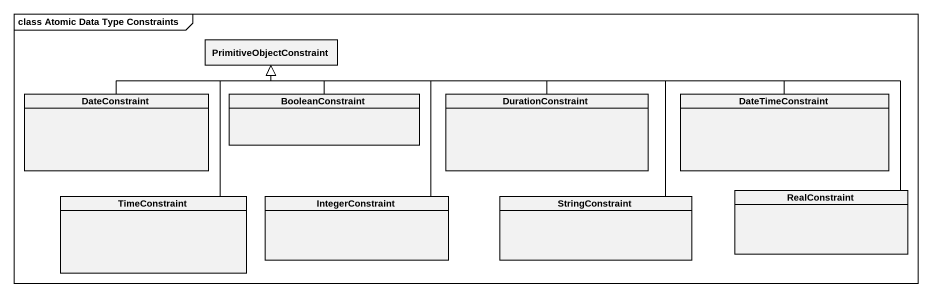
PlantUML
@startuml
mainframe class Atomic Data Type Constraints
hide circle
hide empty members
class PrimitiveObjectConstraint
class DateConstraint
class BooleanConstraint
class DurationConstraint
class DateTimeConstraint
class TimeConstraint
class IntegerConstraint
class StringConstraint
class RealConstraint
DateConstraint -right-|> PrimitiveObjectConstraint
BooleanConstraint -up-|> PrimitiveObjectConstraint
DurationConstraint -left-|> PrimitiveObjectConstraint
DateTimeConstraint -left-|> PrimitiveObjectConstraint
TimeConstraint -up-|> PrimitiveObjectConstraint
IntegerConstraint -up-|> PrimitiveObjectConstraint
StringConstraint -left-|> PrimitiveObjectConstraint
RealConstraint -left-|> PrimitiveObjectConstraint
@enduml
